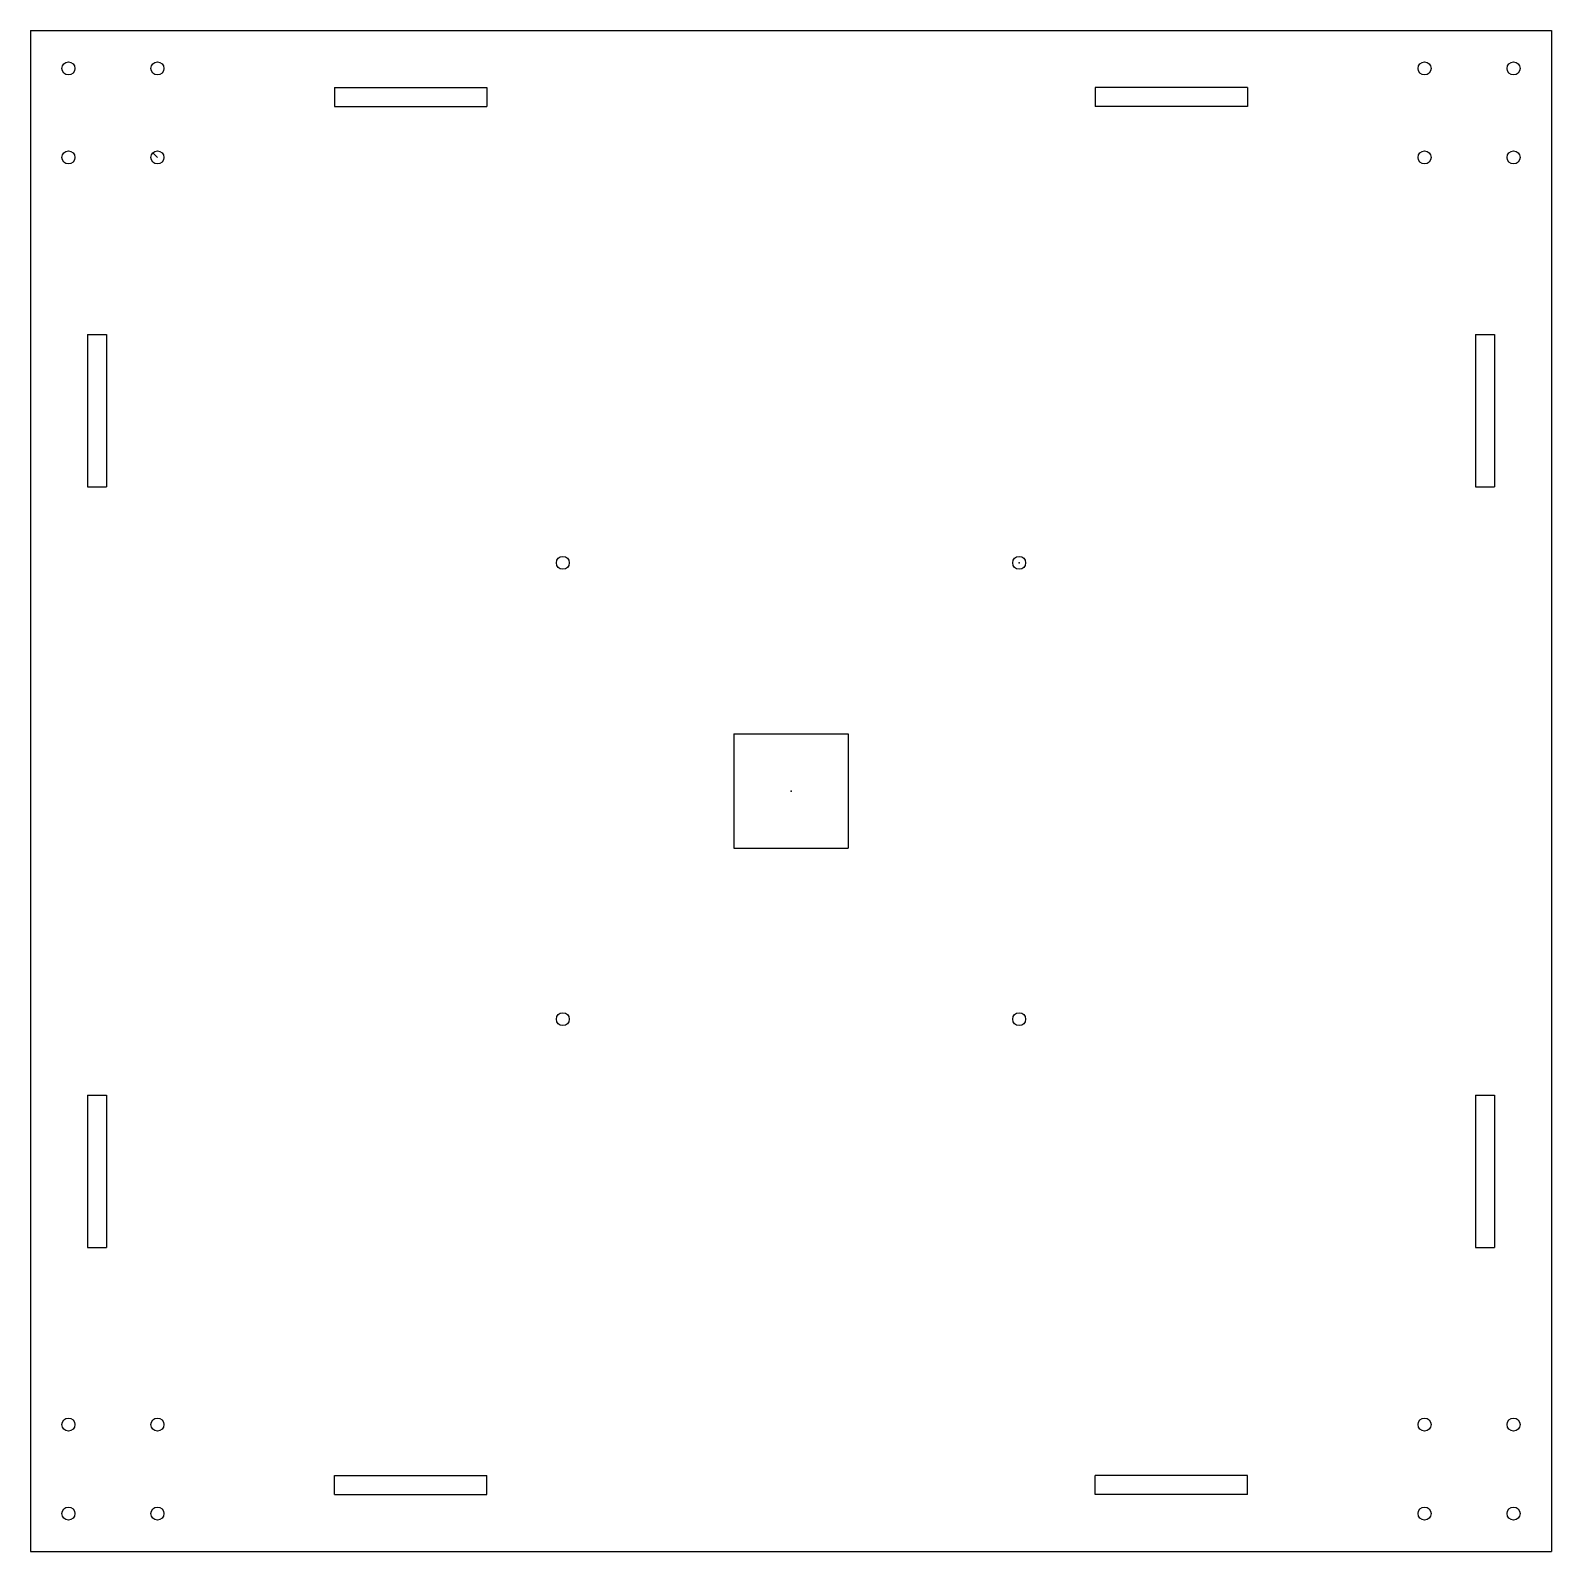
# Model space of a CAD drawing. Header units: millimetres. Extents: x -200 to 200, y -200 to 200.
import ezdxf

# ---------------------------------------------------------------- set-up
doc = ezdxf.new("R2010")
doc.units = ezdxf.units.MM
doc.header["$PDSIZE"] = -1
doc.linetypes.add('CENTERX2', pattern=[20.32, 12.7, -2.54, 2.54, -2.54])

msp = doc.modelspace()

# ---------------------------------------------------------------- linework, layer by layer
at = {"color": 7, "linetype": 'Continuous'}
for p, q in [((-200, 200), (200, 200)), ((-200, 200), (-200, -200)), ((200, 200), (200, -200)), ((-120, 185), (-80, 185)), ((-120, 185), (-120, 180)), ((-80, 185), (-80, 180)), ((120, 185), (80, 185)), ((80, 185), (80, 180)), ((120, 185), (120, 180)), ((-120, 180), (-80, 180)), ((120, 180), (80, 180)), ((-185, 120), (-180, 120)), ((-185, 120), (-185, 80)), ((-180, 120), (-180, 80)), ((180, 120), (185, 120)), ((180, 120), (180, 80)), ((185, 120), (185, 80)), ((180, 80), (185, 80)), ((-185, 80), (-180, 80)), ((-15, 15), (15, 15)), ((-15, 15), (-15, -15)), ((15, 15), (15, -15)), ((-15, -15), (15, -15)), ((-185, -80), (-180, -80)), ((-185, -80), (-185, -120)), ((-180, -80), (-180, -120)), ((180, -80), (185, -80)), ((180, -80), (180, -120)), ((185, -80), (185, -120)), ((-185, -120), (-180, -120)), ((180, -120), (185, -120)), ((-120, -185), (-120, -180)), ((-120, -180), (-80, -180)), ((-80, -185), (-80, -180)), ((120, -180), (80, -180)), ((80, -185), (80, -180)), ((120, -185), (120, -180)), ((-120, -185), (-80, -185)), ((120, -185), (80, -185)), ((-200, -200), (200, -200))]:
    msp.add_line(p, q, dxfattribs=at)
at = {"color": 7, "linetype": 'CENTERX2'}
msp.add_line((-167.8, 167.8), (-166.6, 166.6), dxfattribs=at)
at = {"color": 7, "linetype": 'Continuous'}
for centre in [(-190, 190), (-166.6, 190), (166.6, 190), (190, 190), (-190, 166.6), (-166.6, 166.6), (166.6, 166.6), (190, 166.6), (-60, 60), (60, 60), (-60, -60), (60, -60), (-190, -166.6), (-166.6, -166.6), (166.6, -166.6), (190, -166.6), (-190, -190), (-166.6, -190), (166.6, -190), (190, -190)]:
    msp.add_circle(centre, 1.7, dxfattribs=at)
for p in [(60, 60), (0, 0)]:
    msp.add_point(p, dxfattribs=at)

doc.saveas('drawing.dxf')
